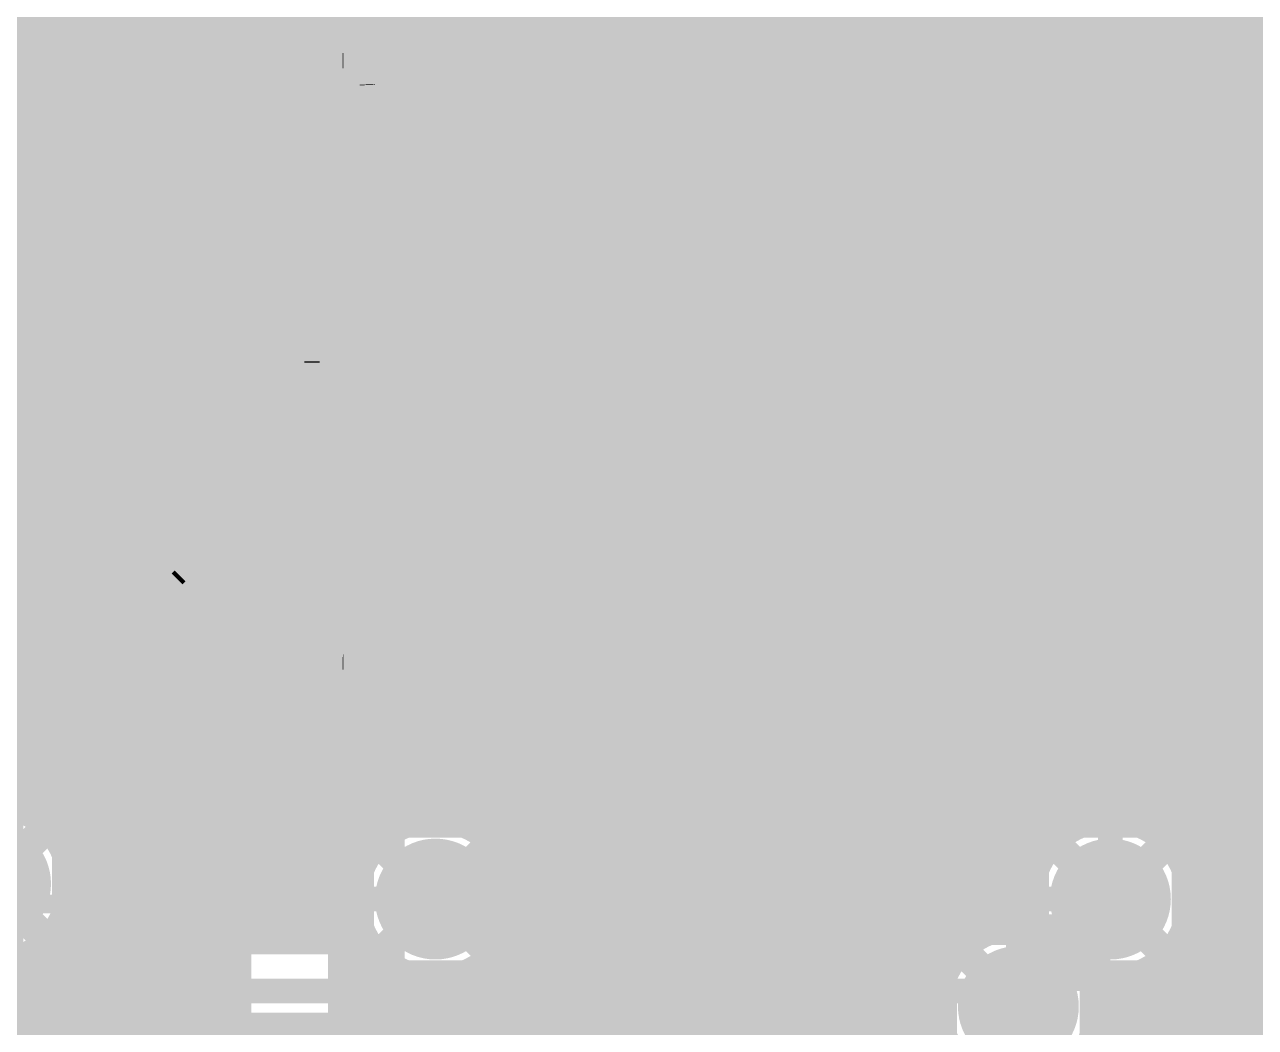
# Model space of a CAD drawing. Extents: x 0 to 95, y -50 to 50.
# Drawn here: x 19.97 to 30.16, y 15.45 to 23.75 of the extents above; entities that cross this region are included whole.
import ezdxf

# ---------------------------------------------------------------- set-up
doc = ezdxf.new("R2010")
doc.units = 0
doc.header["$MEASUREMENT"] = 0
doc.layers.get('0').update_dxf_attribs({"linetype": 'CONTINUOUS'})
for name, color, linetype in [('23-326-0_BOT', 7, 'CONTINUOUS'), ('23-326-0_DRD', 2, 'CONTINUOUS'), ('23-326-0_GND', 1, 'CONTINUOUS'), ('23-326-0_IN1', 3, 'CONTINUOUS'), ('23-326-0_SMT', 10, 'CONTINUOUS'), ('23-326-0_SPT', 14, 'CONTINUOUS'), ('23-326-0_SST', 9, 'CONTINUOUS'), ('23-326-0_TOP', 12, 'CONTINUOUS'), ('THRUHOLE_TAP', 8, 'CONTINUOUS')]:
    doc.layers.add(name, color=color, linetype=linetype)

# ---------------------------------------------------------------- blocks, each defined once
blk = doc.blocks.new('ROUND_37')
at = {"const_width": 0.35052}
blk.add_lwpolyline([(-0.17526, 0, 1), (0.17526, 0, 1)], format="xyb", close=True, dxfattribs=at)
blk = doc.blocks.new('ROUND_58')
at = {"const_width": 0.50038}
blk.add_lwpolyline([(-0.25019, 0, 1), (0.25019, 0, 1)], format="xyb", close=True, dxfattribs=at)
blk = doc.blocks.new('ROUND_40')
at = {"const_width": 0.35052}
blk.add_lwpolyline([(-0.17526, 0, 1), (0.17526, 0, 1)], format="xyb", close=True, dxfattribs=at)
blk = doc.blocks.new('RECTANGLE_3')
blk.add_solid([(0.4826, 0.4064), (0.4826, -0.4064), (-0.4826, 0.4064), (-0.4826, -0.4064)])
blk = doc.blocks.new('RECTANGLE_4')
blk.add_solid([(1.12522, 1.14935), (1.12522, -1.14935), (-1.12522, 1.14935), (-1.12522, -1.14935)])
blk = doc.blocks.new('ROUND_17')
at = {"const_width": 0.23749}
blk.add_lwpolyline([(-0.118744, 0, 1), (0.118744, 0, 1)], format="xyb", close=True, dxfattribs=at)
blk = doc.blocks.new('ROUND_64')
at = {"const_width": 0.10033}
blk.add_lwpolyline([(-0.050164, 0, 1), (0.050164, 0, 1)], format="xyb", close=True, dxfattribs=at)

msp = doc.modelspace()

# ---------------------------------------------------------------- linework, layer by layer
at = {"layer": '23-326-0_BOT'}
for points, const_width in [([(20.066, 47.3202), (20.066, 17.20088)], 0.254), ([(20.2946, 47.3202), (20.2946, 16.93672)], 0.254), ([(20.5232, 47.3202), (20.5232, 16.4084)], 0.254), ([(20.7518, 47.3202), (20.7518, 16.1798)], 0.254), ([(20.9804, 47.3202), (20.9804, 16.1798)], 0.254), ([(21.209, 47.3202), (21.209, 16.1798)], 0.254), ([(21.4376, 47.3202), (21.4376, 16.1798)], 0.254), ([(21.6662, 47.3202), (21.6662, 16.1798)], 0.254), ([(21.8948, 47.3202), (21.8948, 16.1798)], 0.254), ([(22.1234, 47.3202), (22.1234, 16.1798)], 0.254), ([(22.352, 47.3202), (22.352, 16.1798)], 0.254), ([(22.5806, 47.3202), (22.5806, 16.1798)], 0.254), ([(22.8092, 47.3202), (22.8092, 16.89608)], 0.254), ([(23.0378, 47.3202), (23.0378, 17.10436)], 0.254), ([(23.2664, 47.3202), (23.2664, 17.18056)], 0.254), ([(23.495, 47.3202), (23.495, 17.17802)], 0.254), ([(23.7236, 47.3202), (23.7236, 17.08912)], 0.254), ([(23.9522, 47.3202), (23.9522, 16.9418)], 0.254), ([(29.8958, 38.7096), (29.8958, 0.635)], 0.254), ([(30.1244, 38.481), (30.1244, 0.635)], 0.254), ([(24.1808, 38.2016), (24.1808, 16.9418)], 0.254), ([(24.4094, 37.846), (24.4094, 16.9418)], 0.254), ([(24.638, 37.64534), (24.638, 16.9418)], 0.254), ([(24.8666, 37.5158), (24.8666, 16.9418)], 0.254), ([(26.0096, 37.51326), (26.0096, 16.9418)], 0.254), ([(25.0952, 37.4396), (25.0952, 16.9418)], 0.254), ([(25.3238, 37.40658), (25.3238, 16.9418)], 0.254), ([(25.5524, 37.4142), (25.5524, 16.9418)], 0.254), ([(25.781, 37.45992), (25.781, 16.9418)], 0.254), ([(26.2382, 37.28466), (26.2382, 16.9418)], 0.254), ([(26.4668, 37.05606), (26.4668, 16.9418)], 0.254), ([(26.6954, 36.82746), (26.6954, 16.9418)], 0.254), ([(26.924, 36.59886), (26.924, 16.9418)], 0.254), ([(27.1526, 36.42614), (27.1526, 16.9418)], 0.254), ([(27.3812, 36.3982), (27.3812, 16.9418)], 0.254), ([(27.6098, 36.3982), (27.6098, 16.9418)], 0.254), ([(27.8384, 36.3982), (27.8384, 16.9418)], 0.254), ([(28.067, 36.3982), (28.067, 16.9418)], 0.254), ([(28.2956, 36.3982), (28.2956, 16.9418)], 0.254), ([(28.5242, 36.3982), (28.5242, 17.03578)], 0.254), ([(28.7528, 32.51708), (28.7528, 23.23592)], 0.254), ([(29.6672, 32.51708), (29.6672, 23.23592)], 0.254), ([(28.9814, 32.37992), (28.9814, 23.37308)], 0.254), ([(29.4386, 32.37992), (29.4386, 23.37308)], 0.254), ([(29.21, 32.33928), (29.21, 23.41372)], 0.254), ([(34.24428, 23.7236), (8.0645, 23.7236)], 0.254), ([(34.29508, 23.495), (7.94766, 23.495)], 0.254), ([(28.78836, 23.2664), (7.9248, 23.2664)], 0.254), ([(34.44494, 23.2664), (29.63164, 23.2664)], 0.254), ([(28.60294, 23.0378), (7.9248, 23.0378)], 0.254), ([(40.66794, 23.0378), (29.81706, 23.0378)], 0.254), ([(28.53436, 22.8092), (7.9248, 22.8092)], 0.254), ([(40.59936, 22.8092), (29.88564, 22.8092)], 0.254), ([(28.54706, 22.5806), (7.9248, 22.5806)], 0.254), ([(40.61206, 22.5806), (29.87294, 22.5806)], 0.254), ([(28.64612, 22.352), (7.9248, 22.352)], 0.254), ([(40.71112, 22.352), (29.77388, 22.352)], 0.254), ([(28.7528, 22.23008), (28.7528, 17.1577)], 0.254), ([(29.6672, 22.23008), (29.6672, 3.80492)], 0.254), ([(28.90774, 22.1234), (7.9248, 22.1234)], 0.254), ([(28.9814, 22.09292), (28.9814, 17.18818)], 0.254), ([(29.4386, 22.09292), (29.4386, 16.98752)], 0.254), ([(31.58744, 22.1234), (29.50972, 22.1234)], 0.254), ([(29.21, 22.05228), (29.21, 17.13992)], 0.254), ([(31.22422, 21.8948), (7.9248, 21.8948)], 0.254), ([(31.09976, 21.6662), (7.9248, 21.6662)], 0.254), ([(31.06928, 21.4376), (7.9248, 21.4376)], 0.254), ([(31.12008, 21.209), (7.9248, 21.209)], 0.254), ([(31.26994, 20.9804), (7.9248, 20.9804)], 0.254), ([(45.7962, 20.7518), (7.9248, 20.7518)], 0.254), ([(45.7962, 20.5232), (7.9248, 20.5232)], 0.254), ([(45.7962, 20.2946), (7.9248, 20.2946)], 0.254), ([(45.7962, 20.066), (7.9248, 20.066)], 0.254), ([(45.7962, 19.8374), (7.9248, 19.8374)], 0.254), ([(45.7962, 19.6088), (7.9248, 19.6088)], 0.254), ([(45.7962, 19.3802), (7.9248, 19.3802)], 0.254), ([(45.7962, 19.1516), (7.9248, 19.1516)], 0.254), ([(45.7962, 18.923), (8.1026, 18.923)], 0.254), ([(33.06826, 18.6944), (8.3312, 18.6944)], 0.254), ([(32.83966, 18.4658), (8.5598, 18.4658)], 0.254), ([(31.40202, 18.2372), (8.7884, 18.2372)], 0.254), ([(31.17088, 18.0086), (9.017, 18.0086)], 0.254), ([(31.08198, 17.78), (9.2456, 17.78)], 0.254), ([(31.0769, 17.5514), (9.4742, 17.5514)], 0.254), ([(31.15564, 17.3228), (9.7028, 17.3228)], 0.254), ([(23.02002, 17.0942), (20.18792, 17.0942)], 0.254), ([(28.60802, 17.0942), (23.71598, 17.0942)], 0.254), ([(31.36138, 17.0942), (29.30398, 17.0942)], 0.254), ([(28.43022, 16.9418), (23.89378, 16.9418)], 0.254), ([(22.78888, 16.8656), (20.32508, 16.8656)], 0.254), ([(33.49244, 16.8656), (29.53512, 16.8656)], 0.254), ([(28.194, 15.621), (28.067, 15.748), (20.574, 15.748), (19.685, 16.637)], 0.2032), ([(22.69998, 16.637), (20.36572, 16.637)], 0.254), ([(36.85286, 16.637), (29.62402, 16.637)], 0.254), ([(20.36064, 16.57096), (20.7518, 16.1798)], 0.254), ([(23.368, 16.51), (28.956, 16.51)], 0.2032), ([(22.6949, 16.4084), (20.5232, 16.4084)], 0.254), ([(37.84346, 16.4084), (29.62656, 16.4084)], 0.254), ([(22.77364, 16.1798), (20.7518, 16.1798)], 0.254), ([(22.77364, 16.1798), (20.7518, 16.1798)], 0.254), ([(38.07206, 16.1798), (29.55036, 16.1798)], 0.254), ([(29.4386, 16.02994), (29.4386, 3.94208)], 0.254), ([(19.75104, 15.95882), (20.26158, 15.44828)], 0.254), ([(29.21, 15.88008), (29.21, 3.98272)], 0.254), ([(38.30066, 15.9512), (29.34208, 15.9512)], 0.254), ([(28.9814, 15.82928), (28.9814, 3.94208)], 0.254), ([(19.98726, 15.7226), (10.9728, 15.7226)], 0.254), ([(38.52926, 15.7226), (28.86456, 15.7226)], 0.254), ([(20.066, 15.64386), (20.066, 10.033)], 0.254), ([(20.21586, 15.494), (10.9728, 15.494)], 0.254), ([(38.75786, 15.494), (28.86202, 15.494)], 0.254), ([(20.2946, 15.4178), (20.2946, 10.033)], 0.254)]:
    msp.add_lwpolyline(points, dxfattribs=dict(at, const_width=const_width))
at = {"layer": '23-326-0_BOT', "const_width": 0.254}
for points in [[(29.21, 23.41372, 0.4142136), (28.52928, 22.733)], [(29.89072, 22.733, 0.4142136), (29.21, 23.41372)], [(28.52928, 22.733, 0.4142136), (29.21, 22.05228)], [(29.21, 22.05228, 0.4142136), (29.89072, 22.733)], [(20.36572, 16.637, 0.4142136), (19.685, 17.31772)], [(23.368, 17.19072, 0.4142136), (22.68728, 16.51)], [(23.89378, 16.9418, 0.2244669), (23.368, 17.19036)], [(28.956, 17.19072, 0.2244678), (28.42994, 16.94202)], [(29.63672, 16.51, 0.4142136), (28.956, 17.19072)], [(20.36064, 16.57096, 0.0243635), (20.36386, 16.637)], [(22.68728, 16.51, 0.1274583), (22.77294, 16.17941)], [(28.956, 15.82928, 0.4142136), (29.63672, 16.51)], [(28.83662, 15.83944, 0.0440746), (28.956, 15.8289)], [(28.87472, 15.621, 0.0821005), (28.8385, 15.84008)], [(28.194, 14.94028, 0.4142136), (28.87472, 15.621)], [(20.2692, 15.4432, 0.1989124), (20.574, 15.31695)]]:
    msp.add_lwpolyline(points, format="xyb", dxfattribs=at)
at = {"layer": '23-326-0_DRD', "const_width": 0.254}
for points in [[(28.575, 23.368), (28.575, 22.098)], [(29.845, 23.368), (28.575, 23.368)], [(29.845, 23.368), (28.575, 22.098)], [(29.845, 22.098), (28.575, 23.368)], [(29.845, 22.098), (29.845, 23.368)], [(28.575, 22.098), (29.845, 22.098)], [(20.32, 17.272), (19.05, 17.272)], [(20.32, 17.272), (19.05, 16.002)], [(20.32, 16.002), (19.05, 17.272)], [(20.32, 16.002), (20.32, 17.272)], [(22.733, 17.145), (22.733, 15.875)], [(24.003, 17.145), (22.733, 17.145)], [(24.003, 17.145), (22.733, 15.875)], [(24.003, 15.875), (22.733, 17.145)], [(24.003, 15.875), (24.003, 17.145)], [(28.321, 17.145), (28.321, 15.875)], [(29.591, 17.145), (28.321, 17.145)], [(29.591, 17.145), (28.321, 15.875)], [(29.591, 15.875), (28.321, 17.145)], [(29.591, 15.875), (29.591, 17.145)], [(27.559, 16.256), (27.559, 14.986)], [(28.829, 16.256), (27.559, 16.256)], [(28.829, 16.256), (27.559, 14.986)], [(28.829, 14.986), (27.559, 16.256)], [(28.829, 14.986), (28.829, 16.256)], [(19.05, 16.002), (20.32, 16.002)], [(22.733, 15.875), (24.003, 15.875)], [(28.321, 15.875), (29.591, 15.875)]]:
    msp.add_lwpolyline(points, dxfattribs=at)
at = {"layer": '23-326-0_IN1', "const_width": 0.254}
for points in [[(22.606, 49.149), (22.606, 8.763)], [(22.8346, 49.149), (22.8346, 16.93164)], [(23.0632, 49.149), (23.0632, 17.11706)], [(23.2918, 49.149), (23.2918, 17.18564)], [(23.5204, 49.149), (23.5204, 17.17294)], [(23.749, 49.149), (23.749, 17.07388)], [(23.9776, 49.149), (23.9776, 16.80972)], [(29.9212, 49.149), (29.9212, 2.54)], [(30.1498, 49.149), (30.1498, 2.54)], [(26.7208, 38.2016), (26.7208, 8.763)], [(24.2062, 38.14826), (24.2062, 8.763)], [(26.4922, 37.97554), (26.4922, 8.763)], [(24.4348, 37.8206), (24.4348, 8.763)], [(26.9494, 37.846), (26.9494, 2.54)], [(26.2636, 37.72408), (26.2636, 8.763)], [(24.6634, 37.62756), (24.6634, 8.763)], [(27.178, 37.64534), (27.178, 2.54)], [(27.4066, 37.5158), (27.4066, 2.54)], [(27.6352, 37.4396), (27.6352, 16.00708)], [(27.8638, 37.40658), (27.8638, 16.21536)], [(28.0924, 37.4142), (28.0924, 16.29156)], [(28.321, 37.45992), (28.321, 16.7513)], [(28.5496, 36.66744), (28.5496, 17.05356)], [(28.7782, 36.30422), (28.7782, 17.16532)], [(29.6926, 36.34994), (29.6926, 2.54)], [(29.0068, 36.17976), (29.0068, 17.18818)], [(29.2354, 36.14928), (29.2354, 17.12976)], [(29.464, 36.20008), (29.464, 16.96212)], [(24.892, 26.43632), (24.892, 14.93012)], [(26.035, 26.3525), (26.035, 14.7193)], [(25.1206, 26.1874), (25.1206, 15.09776)], [(25.3492, 26.09342), (25.3492, 15.15618)], [(25.5778, 26.0858), (25.5778, 15.13332)], [(25.8064, 26.15692), (25.8064, 15.02156)], [(21.717, 25.654), (21.717, 8.89), (1.143, 8.89)], [(19.8882, 25.654), (19.8882, 17.2847)], [(20.1168, 25.654), (20.1168, 17.16278)], [(20.3454, 25.654), (20.3454, 16.79702)], [(20.574, 25.654), (20.574, 15.04188)], [(20.8026, 25.654), (20.8026, 15.14094)], [(21.0312, 25.654), (21.0312, 15.15364)], [(21.2598, 25.654), (21.2598, 15.08506)], [(21.4884, 25.654), (21.4884, 14.89964)], [(21.717, 23.749), (8.07466, 23.749)], [(40.77208, 23.7998), (22.606, 23.7998)], [(21.717, 23.5204), (7.9629, 23.5204)], [(44.069, 23.5712), (22.606, 23.5712)], [(44.069, 23.3426), (22.606, 23.3426)], [(21.717, 23.2918), (7.77494, 23.2918)], [(44.069, 23.114), (22.606, 23.114)], [(21.717, 23.0632), (7.42696, 23.0632)], [(21.717, 22.8346), (1.143, 22.8346)], [(44.069, 22.8854), (22.606, 22.8854)], [(21.717, 22.606), (1.143, 22.606)], [(44.069, 22.6568), (22.606, 22.6568)], [(44.069, 22.4282), (22.606, 22.4282)], [(21.717, 22.3774), (1.143, 22.3774)], [(44.069, 22.1996), (22.606, 22.1996)], [(21.717, 22.1488), (1.143, 22.1488)], [(21.717, 21.9202), (1.143, 21.9202)], [(44.069, 21.971), (22.606, 21.971)], [(21.717, 21.6916), (1.143, 21.6916)], [(44.069, 21.7424), (22.606, 21.7424)], [(40.767, 21.5138), (22.606, 21.5138)], [(21.717, 21.463), (1.143, 21.463)], [(40.73906, 21.2852), (22.606, 21.2852)], [(21.717, 21.2344), (1.143, 21.2344)], [(21.717, 21.0058), (1.143, 21.0058)], [(40.6908, 21.0566), (22.606, 21.0566)], [(21.717, 20.7772), (1.143, 20.7772)], [(40.6908, 20.828), (22.606, 20.828)], [(40.6908, 20.5994), (22.606, 20.5994)], [(21.717, 20.5486), (1.143, 20.5486)], [(40.6908, 20.3708), (22.606, 20.3708)], [(21.717, 20.32), (1.143, 20.32)], [(21.717, 20.0914), (1.143, 20.0914)], [(40.6908, 20.1422), (22.606, 20.1422)], [(21.717, 19.8628), (1.143, 19.8628)], [(40.6908, 19.9136), (22.606, 19.9136)], [(40.6908, 19.685), (22.606, 19.685)], [(21.717, 19.6342), (1.143, 19.6342)], [(40.6908, 19.4564), (22.606, 19.4564)], [(21.717, 19.4056), (1.143, 19.4056)], [(21.717, 19.177), (1.143, 19.177)], [(40.6908, 19.2278), (22.606, 19.2278)], [(21.717, 18.9484), (12.48664, 18.9484)], [(40.6908, 18.9992), (22.606, 18.9992)], [(40.6908, 18.7706), (22.606, 18.7706)], [(21.717, 18.7198), (12.67206, 18.7198)], [(40.6908, 18.542), (22.606, 18.542)], [(21.717, 18.4912), (12.74064, 18.4912)], [(21.717, 18.2626), (12.72794, 18.2626)], [(31.58744, 18.3134), (22.606, 18.3134)], [(21.717, 18.034), (12.62888, 18.034)], [(31.22422, 18.0848), (22.606, 18.0848)], [(31.09976, 17.8562), (22.606, 17.8562)], [(21.717, 17.8054), (12.36472, 17.8054)], [(31.06928, 17.6276), (22.606, 17.6276)], [(21.717, 17.5768), (1.143, 17.5768)], [(31.12008, 17.399), (22.606, 17.399)], [(21.717, 17.3482), (1.143, 17.3482)], [(21.717, 17.1196), (20.16252, 17.1196)], [(23.20544, 17.1704), (22.606, 17.1704)], [(28.79344, 17.1704), (23.52802, 17.1704)], [(31.26994, 17.1704), (29.11602, 17.1704)], [(21.717, 16.891), (20.31492, 16.891)], [(22.84222, 16.9418), (22.606, 16.9418)], [(28.43022, 16.9418), (23.89378, 16.9418)], [(33.30702, 16.9418), (29.48178, 16.9418)], [(22.71776, 16.7132), (22.606, 16.7132)], [(28.30576, 16.7132), (24.0157, 16.7132)], [(40.6908, 16.7132), (29.6037, 16.7132)], [(21.717, 16.6624), (20.36318, 16.6624)], [(22.68728, 16.4846), (22.606, 16.4846)], [(28.27528, 16.4846), (24.04618, 16.4846)], [(40.6908, 16.4846), (29.63418, 16.4846)], [(21.717, 16.4338), (20.3327, 16.4338)], [(20.3454, 16.47444), (20.3454, 14.77772)], [(21.717, 16.2052), (20.21078, 16.2052)], [(22.73808, 16.256), (22.606, 16.256)], [(23.9776, 16.20774), (23.9776, 8.763)], [(27.95016, 16.256), (23.99792, 16.256)], [(40.6908, 16.256), (29.58592, 16.256)], [(20.1168, 16.11122), (20.1168, 8.89)], [(22.8346, 16.08836), (22.8346, 8.763)], [(21.717, 15.9766), (19.84502, 15.9766)], [(19.8882, 15.98676), (19.8882, 8.89)], [(22.88794, 16.0274), (22.606, 16.0274)], [(27.6479, 16.0274), (23.84552, 16.0274)], [(40.6908, 16.0274), (29.43352, 16.0274)], [(29.464, 16.05788), (29.464, 2.54)], [(23.0632, 15.90294), (23.0632, 8.763)], [(23.749, 15.94612), (23.749, 8.763)], [(29.2354, 15.89024), (29.2354, 2.54)], [(27.53614, 15.7988), (22.606, 15.7988)], [(23.2918, 15.83436), (23.2918, 8.763)], [(23.5204, 15.84706), (23.5204, 8.763)], [(40.6908, 15.7988), (28.84932, 15.7988)], [(29.0068, 15.83182), (29.0068, 2.54)], [(21.717, 15.748), (10.4267, 15.748)], [(27.51582, 15.5702), (22.606, 15.5702)], [(40.6908, 15.5702), (28.87218, 15.5702)], [(21.717, 15.5194), (10.46226, 15.5194)], [(27.57424, 15.3416), (22.606, 15.3416)], [(40.6908, 15.3416), (28.81376, 15.3416)]]:
    msp.add_lwpolyline(points, dxfattribs=at)
for points in [[(20.36572, 16.637, 0.4142136), (19.685, 17.31772)], [(23.368, 17.19072, 0.4142136), (22.68728, 16.51)], [(24.04872, 16.51, 0.4142136), (23.368, 17.19072)], [(28.956, 17.19072, 0.4142136), (28.27528, 16.51)], [(29.63672, 16.51, 0.4142136), (28.956, 17.19072)], [(19.685, 15.95628, 0.4142136), (20.36572, 16.637)], [(22.68728, 16.51, 0.4142136), (23.368, 15.82928)], [(23.368, 15.82928, 0.4142136), (24.04872, 16.51)], [(28.27528, 16.51, 0.0829913), (28.31227, 16.28864)], [(28.956, 15.82928, 0.4142136), (29.63672, 16.51)], [(28.194, 16.30172, 0.4142136), (27.51328, 15.621)], [(28.31338, 16.28902, 0.0442389), (28.194, 16.2996)], [(28.83662, 15.83944, 0.0440746), (28.956, 15.8289)], [(28.87472, 15.621, 0.0821005), (28.8385, 15.84008)], [(27.51328, 15.621, 0.4142136), (28.194, 14.94028)], [(28.194, 14.94028, 0.4142136), (28.87472, 15.621)]]:
    msp.add_lwpolyline(points, format="xyb", dxfattribs=at)
at = {"layer": '23-326-0_SMT', "const_width": 0.127}
for points in [[(21.22932, 23.45182), (21.22932, 22.76602)], [(22.60092, 23.45182), (21.22932, 23.45182)], [(22.76094, 23.37562), (21.22932, 23.37562)], [(21.33092, 23.45182), (21.33092, 22.7076)], [(21.44522, 23.45182), (21.44522, 22.63648)], [(21.55952, 23.45182), (21.55952, 22.55012)], [(21.67382, 23.45182), (21.67382, 22.4536)], [(21.78812, 23.45182), (21.78812, 22.3393)], [(21.90242, 23.45182), (21.90242, 22.20722)], [(22.01672, 23.45182), (22.01672, 22.04466)], [(22.13102, 23.45182), (22.13102, 21.844)], [(22.24532, 23.45182), (22.24532, 21.56206)], [(22.35962, 23.45182), (22.35962, 18.47342)], [(22.47392, 23.45182), (22.47392, 18.47342)], [(22.58822, 23.45182), (22.58822, 18.47342)], [(22.606, 23.45182), (22.60092, 23.45182)], [(22.70252, 23.42642), (22.70252, 18.49882)], [(22.80412, 23.26132), (21.22932, 23.26132)], [(22.80412, 23.24862), (22.80392, 23.25369)], [(22.80412, 23.24862), (22.80412, 18.67662), (22.80412, 18.67154)], [(22.80412, 23.14702), (21.22932, 23.14702)], [(22.80412, 23.03272), (21.22932, 23.03272)], [(22.80412, 22.91842), (21.22932, 22.91842)], [(22.80412, 22.80412), (21.22932, 22.80412)], [(22.80412, 22.68982), (21.36394, 22.68982)], [(22.80412, 22.57552), (21.52904, 22.57552)], [(22.80412, 22.46122), (21.6662, 22.46122)], [(22.80412, 22.34692), (21.78304, 22.34692)], [(22.80412, 22.23262), (21.8821, 22.23262)], [(22.80412, 22.11832), (21.96846, 22.11832)], [(22.80412, 22.00402), (22.04212, 22.00402)], [(22.80412, 21.88972), (22.10816, 21.88972)], [(22.80412, 21.77542), (22.16404, 21.77542)], [(22.80412, 21.66112), (22.2123, 21.66112)], [(22.80412, 21.54682), (22.2504, 21.54682)], [(22.80412, 21.43252), (22.28342, 21.43252)], [(22.80412, 21.31822), (22.30882, 21.31822)], [(22.80412, 21.20392), (22.32914, 21.20392)], [(22.80412, 21.08962), (22.34184, 21.08962)], [(22.80412, 20.97532), (22.34692, 20.97532)], [(22.34692, 20.96262), (22.34692, 20.94992)], [(22.80412, 20.86102), (22.34692, 20.86102)], [(22.80412, 20.74672), (22.33676, 20.74672)], [(22.80412, 20.63242), (22.32152, 20.63242)], [(22.80412, 20.51812), (22.3012, 20.51812)], [(22.24532, 20.32254), (22.24532, 18.47342)], [(22.80412, 20.40382), (22.27072, 20.40382)], [(22.80412, 20.28952), (22.23516, 20.28952)], [(22.80412, 20.17522), (22.18944, 20.17522)], [(22.13102, 20.05076), (22.13102, 18.47342)], [(22.80412, 20.06092), (22.1361, 20.06092)], [(22.80412, 19.94662), (22.07514, 19.94662)], [(22.80412, 19.83232), (22.00148, 19.83232)], [(22.01672, 19.85518), (22.01672, 18.47342)], [(22.80412, 19.71802), (21.91512, 19.71802)], [(22.80412, 19.60372), (21.8186, 19.60372)], [(21.90242, 19.70024), (21.90242, 18.47342)], [(21.78812, 19.57324), (21.78812, 18.47342)], [(21.67382, 19.46402), (21.67382, 18.47342)], [(22.80412, 19.48942), (21.70176, 19.48942)], [(21.55952, 19.37258), (21.55952, 18.47342)], [(22.80412, 19.37512), (21.56206, 19.37512)], [(21.33092, 19.22526), (21.33092, 18.47342)], [(22.80412, 19.26082), (21.39442, 19.26082)], [(21.44522, 19.29384), (21.44522, 18.47342)], [(21.25472, 19.18462), (21.22932, 19.15922)], [(21.22932, 19.15922), (21.22932, 18.47342)], [(22.80412, 19.14652), (21.22932, 19.14652)], [(22.80412, 19.03222), (21.22932, 19.03222)], [(22.80412, 18.91792), (21.22932, 18.91792)], [(22.80412, 18.80362), (21.22932, 18.80362)], [(22.80412, 18.68932), (21.22932, 18.68932)], [(22.77872, 18.57502), (21.22932, 18.57502)], [(22.60092, 18.47342), (21.22932, 18.47342)], [(22.60092, 18.47342), (22.606, 18.47336)]]:
    msp.add_lwpolyline(points, dxfattribs=at)
for points in [[(22.80412, 23.2537, 0.4142136), (22.606, 23.45182)], [(22.34692, 20.96262, 0.2736465), (21.22932, 22.76602)], [(21.25472, 19.18462, 0.2848581), (22.34946, 20.94992)], [(22.606, 18.47342, 0.4142136), (22.80412, 18.67154)]]:
    msp.add_lwpolyline(points, format="xyb", dxfattribs=at)
at = {"layer": '23-326-0_SPT', "const_width": 0.127}
for points in [[(21.22932, 23.45182), (21.22932, 22.76602)], [(22.60092, 23.45182), (21.22932, 23.45182)], [(22.76094, 23.37562), (21.22932, 23.37562)], [(21.33092, 23.45182), (21.33092, 22.7076)], [(21.44522, 23.45182), (21.44522, 22.63648)], [(21.55952, 23.45182), (21.55952, 22.55012)], [(21.67382, 23.45182), (21.67382, 22.4536)], [(21.78812, 23.45182), (21.78812, 22.3393)], [(21.90242, 23.45182), (21.90242, 22.20722)], [(22.01672, 23.45182), (22.01672, 22.04466)], [(22.13102, 23.45182), (22.13102, 21.844)], [(22.24532, 23.45182), (22.24532, 21.56206)], [(22.35962, 23.45182), (22.35962, 18.47342)], [(22.47392, 23.45182), (22.47392, 18.47342)], [(22.58822, 23.45182), (22.58822, 18.47342)], [(22.606, 23.45182), (22.60092, 23.45182)], [(22.70252, 23.42642), (22.70252, 18.49882)], [(22.80412, 23.26132), (21.22932, 23.26132)], [(22.80412, 23.24862), (22.80392, 23.25369)], [(22.80412, 23.24862), (22.80412, 18.67662), (22.80412, 18.67154)], [(22.80412, 23.14702), (21.22932, 23.14702)], [(22.80412, 23.03272), (21.22932, 23.03272)], [(22.80412, 22.91842), (21.22932, 22.91842)], [(22.80412, 22.80412), (21.22932, 22.80412)], [(22.80412, 22.68982), (21.36394, 22.68982)], [(22.80412, 22.57552), (21.52904, 22.57552)], [(22.80412, 22.46122), (21.6662, 22.46122)], [(22.80412, 22.34692), (21.78304, 22.34692)], [(22.80412, 22.23262), (21.8821, 22.23262)], [(22.80412, 22.11832), (21.96846, 22.11832)], [(22.80412, 22.00402), (22.04212, 22.00402)], [(22.80412, 21.88972), (22.10816, 21.88972)], [(22.80412, 21.77542), (22.16404, 21.77542)], [(22.80412, 21.66112), (22.2123, 21.66112)], [(22.80412, 21.54682), (22.2504, 21.54682)], [(22.80412, 21.43252), (22.28342, 21.43252)], [(22.80412, 21.31822), (22.30882, 21.31822)], [(22.80412, 21.20392), (22.32914, 21.20392)], [(22.80412, 21.08962), (22.34184, 21.08962)], [(22.80412, 20.97532), (22.34692, 20.97532)], [(22.34692, 20.96262), (22.34692, 20.94992)], [(22.80412, 20.86102), (22.34692, 20.86102)], [(22.80412, 20.74672), (22.33676, 20.74672)], [(22.80412, 20.63242), (22.32152, 20.63242)], [(22.80412, 20.51812), (22.3012, 20.51812)], [(22.24532, 20.32254), (22.24532, 18.47342)], [(22.80412, 20.40382), (22.27072, 20.40382)], [(22.80412, 20.28952), (22.23516, 20.28952)], [(22.80412, 20.17522), (22.18944, 20.17522)], [(22.13102, 20.05076), (22.13102, 18.47342)], [(22.80412, 20.06092), (22.1361, 20.06092)], [(22.80412, 19.94662), (22.07514, 19.94662)], [(22.80412, 19.83232), (22.00148, 19.83232)], [(22.01672, 19.85518), (22.01672, 18.47342)], [(22.80412, 19.71802), (21.91512, 19.71802)], [(22.80412, 19.60372), (21.8186, 19.60372)], [(21.90242, 19.70024), (21.90242, 18.47342)], [(21.78812, 19.57324), (21.78812, 18.47342)], [(21.67382, 19.46402), (21.67382, 18.47342)], [(22.80412, 19.48942), (21.70176, 19.48942)], [(21.55952, 19.37258), (21.55952, 18.47342)], [(22.80412, 19.37512), (21.56206, 19.37512)], [(21.33092, 19.22526), (21.33092, 18.47342)], [(22.80412, 19.26082), (21.39442, 19.26082)], [(21.44522, 19.29384), (21.44522, 18.47342)], [(21.25472, 19.18462), (21.22932, 19.15922)], [(21.22932, 19.15922), (21.22932, 18.47342)], [(22.80412, 19.14652), (21.22932, 19.14652)], [(22.80412, 19.03222), (21.22932, 19.03222)], [(22.80412, 18.91792), (21.22932, 18.91792)], [(22.80412, 18.80362), (21.22932, 18.80362)], [(22.80412, 18.68932), (21.22932, 18.68932)], [(22.77872, 18.57502), (21.22932, 18.57502)], [(22.60092, 18.47342), (21.22932, 18.47342)], [(22.60092, 18.47342), (22.606, 18.47336)]]:
    msp.add_lwpolyline(points, dxfattribs=at)
for points in [[(22.80412, 23.2537, 0.4142136), (22.606, 23.45182)], [(22.34692, 20.96262, 0.2736465), (21.22932, 22.76602)], [(21.25472, 19.18462, 0.2848581), (22.34946, 20.94992)], [(22.606, 18.47342, 0.4142136), (22.80412, 18.67154)]]:
    msp.add_lwpolyline(points, format="xyb", dxfattribs=at)
at = {"layer": '23-326-0_SST'}
for points, const_width in [([(32.639, 32.4866), (25.781, 32.4866), (25.781, 23.3934), (32.639, 23.3934), (32.639, 32.4866)], 0.1524), ([(21.7297, 23.44674), (21.73986, 23.4188), (22.2123, 22.85492), (22.2377, 22.87524), (21.7678, 23.43658), (21.77796, 23.41626)], 0.1524), ([(22.79142, 22.39264), (22.78888, 22.39518), (22.225, 22.86508), (22.23516, 22.85238), (22.2123, 22.87524), (21.6535, 22.31644), (21.6789, 22.29358), (22.23516, 22.85238)], 0.1524), ([(17.51838, 18.1102), (23.18258, 18.1102), (23.18258, 23.749), (17.51838, 23.749), (17.51838, 18.1102)], 0.127), ([(21.23948, 22.94128), (21.75256, 23.45436), (22.23516, 22.87778), (22.21484, 22.85238), (22.78126, 22.37994), (22.80666, 22.36978)], 0.1524), ([(18.7579, 23.4061), (21.75256, 23.4061), (21.75256, 23.45944), (18.73758, 23.45944)], 0.1524), ([(20.31746, 23.44928), (20.31746, 23.41626), (20.56384, 23.40356), (20.66036, 23.3934), (20.70608, 23.38578), (20.84832, 23.36038), (20.89404, 23.34768), (20.93976, 23.33752), (21.0312, 23.31212), (21.07692, 23.29688), (21.1201, 23.28164), (21.209, 23.25116), (21.25218, 23.23338), (21.33854, 23.19528), (21.463, 23.13432), (21.47824, 23.1648), (21.35124, 23.22576), (21.30806, 23.24608), (21.26488, 23.26386), (21.13026, 23.31466), (21.08708, 23.3299), (21.04136, 23.3426), (20.99564, 23.35784), (20.94738, 23.368), (20.71116, 23.4188), (20.6629, 23.42642), (20.56638, 23.43658), (20.31746, 23.44928)], 0.1524), ([(22.31136, 21.93544), (22.76602, 22.3901), (22.21484, 22.85238), (21.75002, 23.4061), (21.29536, 22.95144)], 0.1524), ([(21.79828, 23.44928), (21.72968, 23.44695)], 0.1524), ([(21.79828, 23.43404), (21.75249, 23.43299)], 0.1524), ([(22.77618, 22.4155), (22.7965, 22.40788), (22.23516, 22.87778), (22.225, 22.86508), (21.7551, 23.42896), (21.75256, 23.4315)], 0.1524), ([(21.79828, 23.41626), (21.77796, 23.41605)], 0.1524), ([(29.69006, 22.58568), (29.8577, 22.70506), (29.8577, 22.94128), (29.69006, 23.06066), (29.51988, 23.06066), (29.18206, 22.8219), (28.8417, 23.06066), (28.8417, 22.58568)], 0.1524), ([(22.23516, 22.87778), (22.81428, 22.39264), (22.3012, 21.87956), (22.28342, 21.91766)], 0.1524), ([(21.63826, 22.72284), (21.6662, 22.70252)], 0.1524), ([(21.66112, 22.72538), (21.64334, 22.69998)], 0.1524), ([(23.9522, 22.66188), (23.84552, 22.66188)], 0.1524), ([(23.876, 22.67204), (23.876, 22.42566)], 0.1524), ([(24.01316, 22.60092), (24.01316, 22.49678)], 0.1524), ([(24.02332, 22.52472), (23.77694, 22.52472)], 0.1524), ([(22.76602, 18.68424), (22.76602, 22.39264), (22.81936, 22.39264), (22.81936, 18.68424)], 0.1524), ([(22.77618, 22.4155), (22.77538, 22.43832)], 0.1524), ([(22.79142, 22.39264), (22.79142, 22.43836)], 0.1524), ([(22.80666, 22.36978), (22.80899, 22.43836)], 0.1524), ([(22.0853, 22.3012), (22.0599, 22.28342)], 0.1524), ([(22.08276, 22.27834), (22.06244, 22.30374)], 0.1524), ([(28.8417, 22.22246), (29.69006, 22.22246), (29.8577, 22.1615), (29.8577, 21.8059), (29.69006, 21.74748), (28.8417, 21.74748)], 0.1524), ([(22.52472, 22.11832), (22.49424, 22.10308)], 0.1524), ([(24.09952, 22.04974), (23.7998, 22.04974), (23.7998, 16.05026), (24.09952, 16.05026)], 0.1524), ([(26.70048, 22.04974), (27.0002, 22.04974), (27.0002, 16.05026), (26.70048, 16.05026)], 0.1524), ([(22.77618, 20.95754), (22.77616, 20.96262)], 0.1524), ([(22.77618, 20.95754), (22.8092, 20.95754)], 0.1524), ([(22.8092, 20.95754), (22.80918, 20.96262)], 0.1524), ([(28.36672, 20.68322), (28.19908, 20.74418), (28.0289, 20.74418), (27.85872, 20.68322), (27.85872, 20.32762), (28.0289, 20.2692), (28.19908, 20.2692), (28.36672, 20.32762), (28.36672, 20.68322), (28.5369, 20.74418), (28.70708, 20.74418), (28.87472, 20.68322), (28.87472, 20.32762), (28.70708, 20.2692), (28.5369, 20.2692), (28.36672, 20.32762)], 0.1524), ([(23.8125, 20.193), (23.8125, 19.8755)], 0.1524), ([(26.9875, 20.193), (23.8125, 20.193)], 0.1524), ([(26.9875, 20.11426), (23.8125, 20.11426)], 0.1524), ([(23.9141, 20.193), (23.9141, 19.8755)], 0.1524), ([(24.05126, 20.193), (24.05126, 19.8755)], 0.1524), ([(24.18842, 20.193), (24.18842, 19.8755)], 0.1524), ([(24.32558, 20.193), (24.32558, 19.8755)], 0.1524), ([(24.46274, 20.193), (24.46274, 19.8755)], 0.1524), ([(24.5999, 20.193), (24.5999, 19.8755)], 0.1524), ([(24.73706, 20.193), (24.73706, 19.8755)], 0.1524), ([(24.87422, 20.193), (24.87422, 19.8755)], 0.1524), ([(25.01138, 20.193), (25.01138, 19.8755)], 0.1524), ([(25.14854, 20.193), (25.14854, 19.8755)], 0.1524), ([(25.2857, 20.193), (25.2857, 19.8755)], 0.1524), ([(25.42286, 20.193), (25.42286, 19.8755)], 0.1524), ([(25.56002, 20.193), (25.56002, 19.8755)], 0.1524), ([(25.69718, 20.193), (25.69718, 19.8755)], 0.1524), ([(25.83434, 20.193), (25.83434, 19.8755)], 0.1524), ([(25.9715, 20.193), (25.9715, 19.8755)], 0.1524), ([(26.10866, 20.193), (26.10866, 19.8755)], 0.1524), ([(26.24582, 20.193), (26.24582, 19.8755)], 0.1524), ([(26.38298, 20.193), (26.38298, 19.8755)], 0.1524), ([(26.52014, 20.193), (26.52014, 19.8755)], 0.1524), ([(26.6573, 20.193), (26.6573, 19.8755)], 0.1524), ([(26.79446, 20.193), (26.79446, 19.8755)], 0.1524), ([(26.93162, 20.193), (26.93162, 19.8755)], 0.1524), ([(26.9875, 20.193), (26.9875, 19.8755)], 0.1524), ([(22.4282, 19.9517), (22.39772, 19.96694)], 0.1524), ([(22.8092, 18.6817), (22.8092, 19.97456), (22.41296, 19.97456), (22.41296, 19.94154), (22.77618, 19.94154), (22.77618, 18.669)], 0.1524), ([(26.9875, 19.9771), (23.8125, 19.9771)], 0.1524), ([(28.70708, 19.90598), (28.87472, 19.84502), (28.87472, 19.48942), (28.70708, 19.431), (28.0289, 19.431), (27.85872, 19.48942), (27.85872, 19.84502), (28.0289, 19.90598)], 0.1524), ([(26.9875, 19.8755), (23.8125, 19.8755)], 0.1524), ([(21.33854, 18.89252), (21.33854, 18.46834), (22.5933, 18.46834)], 0.1524), ([(22.60854, 18.50136), (21.37156, 18.50136), (21.37156, 18.8722)], 0.1524), ([(22.5933, 18.45818), (18.8849, 18.45818), (18.8849, 18.50898), (22.606, 18.51152)], 0.1524), ([(20.31746, 18.4658), (20.31746, 18.50136), (20.31492, 18.50136)], 0.1524), ([(22.5933, 18.45818), (22.5933, 18.46834)], 0.1524), ([(20.7264, 16.83512), (20.89658, 16.95196), (20.89658, 17.19072), (20.7264, 17.30756), (20.55876, 17.30756), (20.2184, 17.07134), (19.88058, 17.30756), (19.88058, 16.83512)], 0.1524), ([(21.3995, 17.3355), (21.3995, 14.4145), (23.0378, 14.4145), (23.0378, 17.3355), (21.3995, 17.3355)], 0.1524), ([(20.89658, 16.46936), (20.89658, 15.99692), (20.2184, 16.46936), (20.05076, 16.46936), (19.88058, 16.41094), (19.88058, 16.05534), (20.05076, 15.99692)], 0.1524), ([(20.38858, 15.15872), (20.38858, 15.51432), (20.2184, 15.63116), (20.05076, 15.63116), (19.88058, 15.51432), (19.88058, 15.15872), (20.89658, 15.15872)], 0.1524), ([(20.38858, 15.45336), (20.89658, 15.63116)], 0.1524)]:
    msp.add_lwpolyline(points, dxfattribs=dict(at, const_width=const_width))
at = {"layer": '23-326-0_SST', "const_width": 0.1524}
for points in [[(22.8092, 22.43836, 0.4142136), (21.79828, 23.44928)], [(22.79396, 22.43836, 0.4142136), (21.79828, 23.43404)], [(22.77618, 22.43836, 0.4142136), (21.79828, 23.41626)], [(20.31746, 23.18004, 0.4142136), (18.09496, 20.95754)], [(21.67636, 22.71522, 0.1660348), (20.31746, 23.17926)], [(20.31746, 23.14702, 0.4142136), (18.13052, 20.96008)], [(21.6281, 22.71014, 0.1620988), (20.31746, 23.14651)], [(21.64334, 22.69998, 0.0536721), (21.24036, 22.94316)], [(21.66112, 22.72538, 0.0487989), (21.29514, 22.95099)], [(21.63826, 22.72284, 0.1797101), (21.56185, 22.5171)], [(21.6281, 22.71014, 0.1664185), (21.56202, 22.5171)], [(21.67636, 22.71522, 0.1972575), (21.59504, 22.5171)], [(21.6662, 22.70252, 0.1823268), (21.59626, 22.5171)], [(23.89886, 22.67458, 0.4142136), (23.7744, 22.55012)], [(24.02586, 22.55012, 0.4142136), (23.89886, 22.67712)], [(23.7744, 22.55012, 0.4142136), (23.89886, 22.42566)], [(23.89886, 22.42312, 0.4142136), (24.02586, 22.55012)], [(21.56206, 22.5171, 0.4142136), (21.87702, 22.20214)], [(21.56206, 22.5171, 0.4142136), (21.87702, 22.20214)], [(21.59508, 22.5171, 0.4142136), (21.87702, 22.23516)], [(21.59508, 22.5171, 0.4142136), (21.87702, 22.23516)], [(21.87702, 22.23516, 0.197256), (22.07511, 22.31647)], [(21.87702, 22.23516, 0.1807929), (22.06196, 22.30429)], [(21.87702, 22.20214, 0.1797099), (22.08262, 22.2785)], [(21.87702, 22.20214, 0.1664167), (22.07003, 22.26821)], [(22.50694, 20.95754, 0.1642446), (22.05944, 22.28307)], [(22.28342, 21.91766, 0.0471365), (22.06985, 22.26802)], [(22.31136, 21.93544, 0.0505341), (22.07462, 22.31604)], [(22.53996, 20.95754, 0.1639217), (22.08688, 22.3024)], [(22.77618, 20.96262, 0.1218501), (22.49408, 22.103)], [(22.8092, 20.96262, 0.1216549), (22.52389, 22.11788)], [(20.31746, 18.73758, 0.4142136), (22.53742, 20.95754)], [(20.32, 18.7706, 0.4142136), (22.50694, 20.95754)], [(21.33854, 18.89252, 0.1677029), (22.39845, 19.96659)], [(21.37156, 18.8722, 0.1655129), (22.42895, 19.95134)], [(18.9611, 19.19986, 0.1658023), (20.31746, 18.73737)], [(19.00936, 19.20748, 0.1620988), (20.32, 18.77111)], [(19.16938, 18.7833, 0.1220701), (20.31492, 18.4994)], [(19.15414, 18.75536, 0.1222351), (20.31492, 18.46728)], [(22.5933, 18.45818, 0.4142136), (22.81936, 18.68424)], [(22.5933, 18.46834, 0.4107693), (22.8092, 18.6817)], [(22.606, 18.51152, 0.3928793), (22.76602, 18.68424)], [(22.60854, 18.50136, 0.3663079), (22.77618, 18.669)]]:
    msp.add_lwpolyline(points, format="xyb", dxfattribs=at)
at = {"layer": '23-326-0_TOP'}
for points, const_width in [([(38.0238, 35.09772), (37.12972, 35.09772), (36.449, 34.417), (33.782, 34.417), (33.02, 33.655), (33.02, 25.019), (27.305, 19.304), (27.305, 10.4394), (27.5082, 10.2362), (27.305, 10.2362)], 0.2032), ([(41.00576, 31.115), (41.00576, 30.08376), (39.37, 28.448), (39.37, 25.654), (36.703, 22.987), (31.623, 22.987), (28.194, 19.558), (28.194, 15.621)], 0.2032), ([(28.956, 16.51), (28.956, 19.685), (31.75, 22.479), (36.83, 22.479), (39.878, 25.527), (39.878, 28.36672), (41.50614, 29.99486), (41.50614, 31.115)], 0.2032), ([(26.4668, 30.0482), (26.4668, 22.97938)], 0.254), ([(26.6954, 30.0482), (26.6954, 22.97938)], 0.254), ([(16.51, 27.94), (17.653, 27.94), (20.955, 24.638), (24.257, 24.638), (25.4, 23.495), (25.4, 21.49856)], 1.27), ([(26.8732, 25.8318), (26.8732, 23.4442)], 0.254), ([(29.21, 22.733), (29.21, 24.638)], 0.635), ([(26.8732, 23.7236), (26.33726, 23.7236)], 0.254), ([(22.86, 23.495), (21.082, 23.495)], 0.127), ([(22.86, 23.495), (22.86, 18.415), (21.082, 18.415)], 0.127), ([(21.082, 23.495), (21.082, 18.415)], 0.127), ([(21.1963, 23.495), (21.1963, 18.415)], 0.127), ([(21.3106, 23.495), (21.3106, 18.415)], 0.127), ([(21.4249, 23.495), (21.4249, 18.415)], 0.127), ([(21.5392, 23.495), (21.5392, 18.415)], 0.127), ([(21.6535, 23.495), (21.6535, 18.415)], 0.127), ([(21.7678, 23.495), (21.7678, 18.415)], 0.127), ([(21.8821, 23.495), (21.8821, 18.415)], 0.127), ([(21.9964, 23.495), (21.9964, 18.415)], 0.127), ([(22.1107, 23.495), (22.1107, 18.415)], 0.127), ([(22.225, 23.495), (22.225, 18.415)], 0.127), ([(22.3393, 23.495), (22.3393, 18.415)], 0.127), ([(22.4536, 23.495), (22.4536, 18.415)], 0.127), ([(22.5679, 23.495), (22.5679, 18.415)], 0.127), ([(22.6822, 23.495), (22.6822, 18.415)], 0.127), ([(22.7965, 23.495), (22.7965, 18.415)], 0.127), ([(26.8732, 23.495), (26.3652, 23.495)], 0.254), ([(26.3652, 23.495), (26.3652, 22.97938)], 0.254), ([(28.5623, 23.4442), (26.8732, 23.4442)], 0.254), ([(26.924, 23.4442), (26.924, 19.5072)], 0.254), ([(27.1526, 23.4442), (27.1526, 19.7612)], 0.254), ([(27.3812, 23.4442), (27.3812, 19.9898)], 0.254), ([(27.6098, 23.4442), (27.6098, 20.2184)], 0.254), ([(27.8384, 23.4442), (27.8384, 20.447)], 0.254), ([(28.067, 23.4442), (28.067, 20.6756)], 0.254), ([(28.2956, 23.4442), (28.2956, 20.9042)], 0.254), ([(28.5242, 23.4442), (28.5242, 21.1328)], 0.254), ([(28.5623, 23.4442), (28.5623, 22.93874)], 0.254), ([(22.86, 23.4442), (21.082, 23.4442)], 0.127), ([(22.86, 23.3299), (21.082, 23.3299)], 0.127), ([(28.5623, 23.2664), (26.3652, 23.2664)], 0.254), ([(22.86, 23.2156), (21.082, 23.2156)], 0.127), ([(22.86, 23.1013), (21.082, 23.1013)], 0.127), ([(28.5623, 23.0378), (26.3652, 23.0378)], 0.254), ([(22.86, 22.987), (21.082, 22.987)], 0.127), ([(26.85542, 22.97938), (26.3652, 22.97938)], 0.254), ([(26.85542, 22.97938), (26.85542, 20.02028)], 0.254), ([(22.86, 22.8727), (21.082, 22.8727)], 0.127), ([(28.53436, 22.8092), (26.85542, 22.8092)], 0.254), ([(22.86, 22.7584), (21.082, 22.7584)], 0.127), ([(22.86, 22.6441), (21.082, 22.6441)], 0.127), ([(28.54706, 22.5806), (26.85542, 22.5806)], 0.254), ([(22.86, 22.5298), (21.082, 22.5298)], 0.127), ([(22.86, 22.4155), (21.082, 22.4155)], 0.127), ([(28.64612, 22.352), (26.85542, 22.352)], 0.254), ([(22.86, 22.3012), (21.082, 22.3012)], 0.127), ([(28.7528, 22.23008), (28.7528, 21.3614)], 0.254), ([(22.86, 22.1869), (21.082, 22.1869)], 0.127), ([(28.90774, 22.1234), (26.85542, 22.1234)], 0.254), ([(29.51734, 22.12594), (27.00528, 19.61388)], 0.254), ([(28.9814, 22.09292), (28.9814, 21.59)], 0.254), ([(29.4386, 22.09292), (29.4386, 22.0472)], 0.254), ([(22.86, 22.0726), (21.082, 22.0726)], 0.127), ([(25.4, 21.49856), (24.85644, 20.955), (22.56028, 20.955)], 1.27), ([(29.21, 22.05228), (29.21, 21.8186)], 0.254), ([(22.86, 21.9583), (21.082, 21.9583)], 0.127), ([(29.28366, 21.8948), (26.85542, 21.8948)], 0.254), ([(22.86, 21.844), (21.082, 21.844)], 0.127), ([(22.86, 21.7297), (21.082, 21.7297)], 0.127), ([(29.05506, 21.6662), (26.85542, 21.6662)], 0.254), ([(22.86, 21.6154), (21.082, 21.6154)], 0.127), ([(22.86, 21.5011), (21.082, 21.5011)], 0.127), ([(28.82646, 21.4376), (26.85542, 21.4376)], 0.254), ([(22.86, 21.3868), (21.082, 21.3868)], 0.127), ([(22.86, 21.2725), (21.082, 21.2725)], 0.127), ([(28.59786, 21.209), (26.85542, 21.209)], 0.254), ([(22.86, 21.1582), (21.082, 21.1582)], 0.127), ([(22.86, 21.0439), (21.082, 21.0439)], 0.127), ([(28.36926, 20.9804), (26.85542, 20.9804)], 0.254), ([(22.86, 20.9296), (21.082, 20.9296)], 0.127), ([(22.86, 20.8153), (21.082, 20.8153)], 0.127), ([(28.14066, 20.7518), (26.85542, 20.7518)], 0.254), ([(22.86, 20.701), (21.082, 20.701)], 0.127), ([(22.86, 20.5867), (21.082, 20.5867)], 0.127), ([(27.91206, 20.5232), (26.85542, 20.5232)], 0.254), ([(22.86, 20.4724), (21.082, 20.4724)], 0.127), ([(22.86, 20.3581), (21.082, 20.3581)], 0.127), ([(27.68346, 20.2946), (26.85542, 20.2946)], 0.254), ([(22.86, 20.2438), (21.082, 20.2438)], 0.127), ([(22.86, 20.1295), (21.082, 20.1295)], 0.127), ([(27.45486, 20.066), (26.85542, 20.066)], 0.254), ([(22.86, 20.0152), (21.082, 20.0152)], 0.127), ([(24.85644, 19.9898), (23.2537, 19.9898)], 0.254), ([(23.2537, 19.9898), (23.2537, 18.415)], 0.254), ([(23.2664, 19.9898), (23.2664, 17.18056)], 0.254), ([(23.495, 19.9898), (23.495, 17.17802)], 0.254), ([(23.7236, 19.9898), (23.7236, 17.08912)], 0.254), ([(23.9522, 19.9898), (23.9522, 16.85798)], 0.254), ([(24.1808, 19.9898), (24.1808, 18.07972)], 0.254), ([(24.4094, 19.9898), (24.4094, 18.07972)], 0.254), ([(24.638, 19.9898), (24.638, 18.07972)], 0.254), ([(24.8666, 19.9898), (24.8666, 18.07972)], 0.254), ([(26.85542, 20.02028), (25.09012, 20.02028)], 0.254), ([(25.0952, 20.02028), (25.0952, 18.07972)], 0.254), ([(25.3238, 20.02028), (25.3238, 18.07972)], 0.254), ([(25.5524, 20.02028), (25.5524, 18.07972)], 0.254), ([(25.781, 20.02028), (25.781, 18.07972)], 0.254), ([(26.0096, 20.02028), (26.0096, 18.07972)], 0.254), ([(26.2382, 20.02028), (26.2382, 18.07972)], 0.254), ([(26.4668, 20.02028), (26.4668, 18.07972)], 0.254), ([(26.6954, 20.02028), (26.6954, 18.07972)], 0.254), ([(22.86, 19.9009), (21.082, 19.9009)], 0.127), ([(27.22626, 19.8374), (23.2537, 19.8374)], 0.254), ([(22.86, 19.7866), (21.082, 19.7866)], 0.127), ([(22.86, 19.6723), (21.082, 19.6723)], 0.127), ([(26.99766, 19.6088), (23.2537, 19.6088)], 0.254), ([(22.86, 19.558), (21.082, 19.558)], 0.127), ([(22.86, 19.4437), (21.082, 19.4437)], 0.127), ([(26.88082, 19.3802), (23.2537, 19.3802)], 0.254), ([(22.86, 19.3294), (21.082, 19.3294)], 0.127), ([(26.8732, 19.304), (26.8732, 11.938)], 0.254), ([(22.86, 19.2151), (21.082, 19.2151)], 0.127), ([(26.8732, 19.1516), (23.2537, 19.1516)], 0.254), ([(22.86, 19.1008), (21.082, 19.1008)], 0.127), ([(22.86, 18.9865), (21.082, 18.9865)], 0.127), ([(26.8732, 18.923), (23.2537, 18.923)], 0.254), ([(22.86, 18.8722), (21.082, 18.8722)], 0.127), ([(22.86, 18.7579), (21.082, 18.7579)], 0.127), ([(26.8732, 18.6944), (23.2537, 18.6944)], 0.254), ([(22.86, 18.6436), (21.082, 18.6436)], 0.127), ([(22.86, 18.5293), (21.082, 18.5293)], 0.127), ([(26.8732, 18.4658), (23.2537, 18.4658)], 0.254), ([(26.8732, 18.2372), (23.21052, 18.2372)], 0.254), ([(20.98294, 18.034), (19.65706, 18.034)], 0.254), ([(20.066, 18.034), (20.066, 17.20088)], 0.254), ([(20.2946, 18.034), (20.2946, 16.93672)], 0.254), ([(20.5232, 18.034), (20.5232, 13.93952)], 0.254), ([(20.7518, 18.034), (20.7518, 13.93952)], 0.254), ([(20.9804, 18.034), (20.9804, 13.93952)], 0.254), ([(22.86, 18.0213), (21.082, 18.0213)], 0.254), ([(21.209, 18.0213), (21.209, 13.93952)], 0.254), ([(21.4376, 18.0213), (21.4376, 17.3228)], 0.254), ([(21.6662, 18.0213), (21.6662, 17.3228)], 0.254), ([(21.8948, 18.0213), (21.8948, 17.3228)], 0.254), ([(22.1234, 18.0213), (22.1234, 17.3228)], 0.254), ([(22.352, 18.0213), (22.352, 17.3228)], 0.254), ([(22.5806, 18.0213), (22.5806, 17.3228)], 0.254), ([(22.8092, 18.0213), (22.8092, 17.3228)], 0.254), ([(23.0378, 18.06448), (23.0378, 17.10436)], 0.254), ([(26.85542, 18.07972), (23.94458, 18.07972)], 0.254), ([(23.94458, 18.07972), (23.94458, 16.86814)], 0.254), ([(25.4, 18.07972), (25.4, 16.5989)], 0.254), ([(26.85542, 18.07972), (26.85542, 15.12062)], 0.254), ([(23.94458, 18.0086), (16.69542, 18.0086)], 0.254), ([(23.94458, 17.78), (16.69542, 17.78)], 0.254), ([(23.94458, 17.5514), (16.69542, 17.5514)], 0.254), ([(23.94458, 17.3228), (16.69542, 17.3228)], 0.254), ([(23.0378, 17.3228), (21.4122, 17.3228)], 0.254), ([(21.4122, 17.3228), (21.4122, 15.9004)], 0.254), ([(23.0378, 17.3228), (23.0378, 17.10436)], 0.254), ([(21.4122, 17.0942), (20.18792, 17.0942)], 0.254), ([(23.94458, 17.0942), (23.71598, 17.0942)], 0.254), ([(21.4122, 16.8656), (20.32508, 16.8656)], 0.254), ([(21.4122, 16.637), (20.36572, 16.637)], 0.254), ([(25.4, 15.12062), (25.4, 16.5989)], 0.254), ([(22.225, 16.5862), (22.3012, 16.51), (23.368, 16.51)], 0.2032), ([(25.4, 14.478), (25.4, 16.5989)], 0.2032), ([(25.4, 16.5989), (25.4, 14.478)], 0.2032), ([(21.4122, 16.4084), (20.32508, 16.4084)], 0.254), ([(20.2946, 16.33474), (20.2946, 11.938)], 0.254), ([(21.4122, 16.1798), (20.18792, 16.1798)], 0.254), ([(23.94458, 16.15186), (23.94458, 15.12062)], 0.254), ([(23.9522, 16.16202), (23.9522, 13.93952)], 0.254), ([(20.066, 16.07312), (20.066, 11.938)], 0.254), ([(21.4122, 15.9512), (19.2278, 15.9512)], 0.254), ([(21.4122, 15.9004), (21.4122, 15.8496)], 0.254), ([(23.0378, 15.91564), (23.0378, 13.93952)], 0.254), ([(23.7236, 15.93088), (23.7236, 13.93952)], 0.254), ([(23.94458, 15.9512), (23.75408, 15.9512)], 0.254), ([(21.4122, 15.8496), (21.4122, 14.4272)], 0.254), ([(23.0378, 15.8496), (23.0378, 14.4272)], 0.254), ([(23.2664, 15.8369), (23.2664, 13.93952)], 0.254), ([(23.495, 15.84198), (23.495, 13.93952)], 0.254), ([(21.4122, 15.7226), (19.2278, 15.7226)], 0.254), ([(23.94458, 15.7226), (23.0378, 15.7226)], 0.254), ([(21.4122, 15.494), (19.2278, 15.494)], 0.254), ([(23.94458, 15.494), (23.0378, 15.494)], 0.254)]:
    msp.add_lwpolyline(points, dxfattribs=dict(at, const_width=const_width))
at = {"layer": '23-326-0_TOP', "const_width": 0.254}
for points in [[(26.3652, 23.495, 0.1989124), (26.0825, 24.1775)], [(26.3652, 23.495, 0.1989124), (26.0825, 24.1775)], [(28.5623, 22.93874, 0.0770437), (28.53041, 22.733)], [(28.52928, 22.733, 0.4142136), (29.21, 22.05228)], [(29.21, 22.05228, 0.1177025), (29.51747, 22.12568)], [(24.85644, 19.9898, 0.0613209), (25.09053, 20.01862)], [(24.85644, 19.9898, 0.0613209), (25.09053, 20.01862)], [(27.0002, 19.6088, 0.1989124), (26.87395, 19.304)], [(27.0002, 19.6088, 0.1989124), (26.87395, 19.304)], [(22.86, 18.0213, 0.4142136), (23.2537, 18.415)], [(20.98294, 18.034, 0.0636779), (21.082, 18.02133)], [(20.36572, 16.637, 0.4142136), (19.685, 17.31772)], [(23.368, 17.19072, 0.1274586), (23.03741, 17.10506)], [(23.94458, 16.86814, 0.2593333), (23.368, 17.18875)], [(19.685, 15.95628, 0.4142136), (20.36572, 16.637)], [(23.368, 15.82928, 0.259333), (23.94625, 16.15082)], [(23.0378, 15.91564, 0.1274582), (23.368, 15.83008)]]:
    msp.add_lwpolyline(points, format="xyb", dxfattribs=at)

# ---------------------------------------------------------------- block references
at = {"layer": '23-326-0_BOT'}
for p in [(29.21, 22.733), (19.685, 16.637), (23.368, 16.51), (28.956, 16.51), (28.194, 15.621)]:
    msp.add_blockref('ROUND_37', p, dxfattribs=at)
at = {"layer": '23-326-0_GND'}
for p in [(29.21, 22.733), (19.685, 16.637), (23.368, 16.51), (28.956, 16.51), (28.194, 15.621)]:
    msp.add_blockref('ROUND_58', p, dxfattribs=at)
at = {"layer": '23-326-0_IN1'}
for name, p in [('ROUND_37', (29.21, 22.733)), ('ROUND_40', (19.685, 16.637)), ('ROUND_40', (23.368, 16.51)), ('ROUND_40', (28.956, 16.51)), ('ROUND_40', (28.194, 15.621))]:
    msp.add_blockref(name, p, dxfattribs=at)
at = {"layer": '23-326-0_SMT'}
for name, p in [('RECTANGLE_4', (25.4, 21.49856)), ('RECTANGLE_4', (25.4, 16.5989)), ('RECTANGLE_3', (22.225, 16.5862)), ('RECTANGLE_3', (22.225, 15.1638))]:
    msp.add_blockref(name, p, dxfattribs=at)
at = {"layer": '23-326-0_SPT'}
for name, p in [('RECTANGLE_4', (25.4, 21.49856)), ('RECTANGLE_4', (25.4, 16.5989)), ('RECTANGLE_3', (22.225, 16.5862)), ('RECTANGLE_3', (22.225, 15.1638))]:
    msp.add_blockref(name, p, dxfattribs=at)
at = {"layer": '23-326-0_TOP'}
for name, p in [('ROUND_37', (29.21, 22.733)), ('RECTANGLE_4', (25.4, 21.49856)), ('ROUND_17', (22.56028, 20.955)), ('RECTANGLE_4', (25.4, 16.5989)), ('ROUND_37', (19.685, 16.637)), ('RECTANGLE_3', (22.225, 16.5862)), ('ROUND_37', (23.368, 16.51)), ('ROUND_37', (28.956, 16.51)), ('ROUND_37', (28.194, 15.621)), ('RECTANGLE_3', (22.225, 15.1638))]:
    msp.add_blockref(name, p, dxfattribs=at)
at = {"layer": 'THRUHOLE_TAP'}
for p in [(29.21, 22.733), (23.368, 16.51), (28.956, 16.51), (28.194, 15.621)]:
    msp.add_blockref('ROUND_64', p, dxfattribs=at)

doc.saveas('drawing.dxf')
